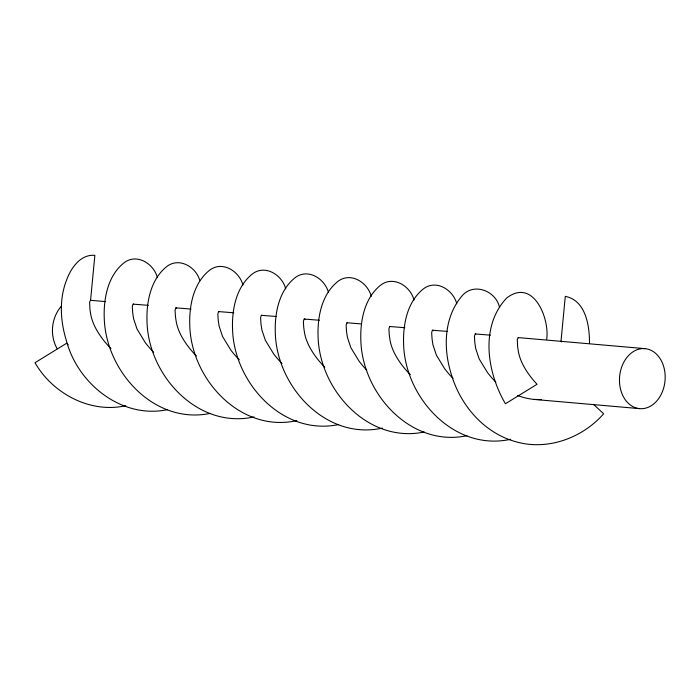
<?xml version="1.0" encoding="UTF-8"?>
<svg xmlns="http://www.w3.org/2000/svg" width="700" height="700" viewBox="0 0 700 700"><rect width="100%" height="100%" fill="white"/><g stroke="black" fill="none" stroke-linecap="round" stroke-linejoin="round"><path stroke-width="1.05" d="M110.95 348.495L109.384 346.99A63.551 32.165 36.3 0 1 102.559 338.922C97.248 331.826 92.671 323.908 90.869 315.149A63.551 5.836 73.7 0 1 89.906 308.779L89.609 301.971L90.562 300.3L94.868 255.334C80.797 254.1 71.321 267.496 66.911 279.186C59.001 298.716 60.217 320.793 66.377 340.62C77.691 383.819 121.931 419.352 167.606 409.623M61.206 306.355C51.266 317.852 49.621 335.562 57.155 348.749M148.295 305.331L132.991 304.124L132.3 306.661L132.676 312.506A63.551 5.836 73.7 0 0 133.639 318.876L137.051 329.114L145.32 342.65A63.551 32.165 36.3 0 0 152.145 350.717L153.72 352.223M191.065 309.059L175.761 307.851L175.07 310.389L175.438 316.234A63.551 5.836 73.7 0 0 176.4 322.604C178.202 331.371 182.779 339.29 188.09 346.386A63.551 32.165 36.3 0 0 194.915 354.445L196.481 355.959M233.826 312.795L218.523 311.579L217.831 314.116L218.207 319.961A63.551 5.836 73.7 0 0 219.17 326.331L222.582 336.569L230.851 350.114A63.551 32.165 36.3 0 0 237.685 358.172L239.251 359.686M276.596 316.523L261.293 315.306L260.601 317.844L260.969 323.697A63.551 5.836 73.7 0 0 261.931 330.067L265.344 340.296L273.621 353.841A63.551 32.165 36.3 0 0 280.446 361.909L282.021 363.414M319.366 320.25L304.062 319.043L303.371 321.571L303.739 327.425A63.551 5.836 73.7 0 0 304.701 333.795C306.504 342.554 311.08 350.473 316.391 357.569A63.551 32.165 36.3 0 0 323.216 365.636L324.783 367.141M361.06 323.89L346.824 322.77L346.132 325.308L346.5 331.152A63.551 5.836 73.7 0 0 347.463 337.523L350.884 347.76L359.152 361.296A63.551 32.165 36.3 0 0 365.977 369.364L366.765 370.116M404.898 327.705L389.594 326.498L388.902 329.035L389.27 334.88A63.551 5.836 73.7 0 0 390.233 341.25C392.035 350.017 396.611 357.936 401.922 365.033A63.551 32.165 36.3 0 0 408.748 373.091L410.314 374.605M447.659 331.441L432.355 330.225L431.664 332.762L432.04 338.608A63.551 5.836 73.7 0 0 433.002 344.977L436.415 355.215L444.684 368.76A63.551 32.165 36.3 0 0 451.509 376.819L453.084 378.332M490.429 335.169L475.125 333.953L474.434 336.49L474.801 342.344A63.551 5.836 73.7 0 0 475.764 348.714L479.176 358.942L487.454 372.488A63.551 32.165 36.3 0 0 494.279 380.555L495.845 382.06M645.19 348.661A30.117 22.794 -85 0 0 621.241 391.624A30.117 22.794 -85 0 0 660.529 395.631A30.117 22.794 -85 0 0 645.19 348.661L518.227 337.592L517.274 339.264L517.571 346.071A63.551 5.836 73.7 0 0 518.534 352.441C520.336 361.2 524.913 369.119 530.224 376.215A63.551 32.165 36.3 0 0 537.049 384.283L505.426 403.751C487.06 372.514 479.736 326.541 506.704 297.99C533.102 277.646 549.684 317.966 546.718 339.203M125.755 405.72C90.204 413.674 52.745 393.601 35 362.731L66.614 343.262L68.189 344.767M210.376 413.359C154.184 425.127 105.586 371.254 104.239 317.852C103.513 298.007 108.062 274.881 124.749 262.246C137.567 253.304 153.93 264.101 157.43 277.664M254.056 416.902C197.627 429.433 148.295 375.322 147.009 321.58C146.274 301.735 150.824 278.609 167.519 265.974C179.812 257.364 195.912 267.094 199.71 280.184M296.826 420.63C240.389 433.169 191.065 379.05 189.77 325.308C189.044 305.463 193.594 282.336 210.28 269.701C223.107 260.767 239.461 271.556 242.961 285.119M338.669 424.541C282.485 436.319 233.879 382.445 232.54 329.035C231.805 309.19 236.355 286.072 253.05 273.438C265.869 264.495 282.223 275.284 285.731 288.846M382.358 428.094C325.92 440.624 276.596 386.505 275.301 332.762C274.575 312.918 279.125 289.8 295.811 277.165C308.639 268.223 324.993 279.02 328.493 292.574M424.209 432.005C368.016 443.774 319.41 389.9 318.071 336.499C317.336 316.654 321.886 293.527 338.581 280.892C351.4 271.95 367.762 282.748 371.262 296.31M466.97 435.733C410.786 447.501 362.18 393.636 360.832 340.226C360.106 320.381 364.656 297.255 381.351 284.62C394.17 275.678 410.524 286.475 414.033 300.037M510.659 439.276C454.221 451.815 404.898 397.696 403.602 343.954C402.876 324.109 407.426 300.983 424.113 288.348C436.94 279.414 453.294 290.203 456.794 303.765M541.433 399.613L533.872 399.411A63.551 58.844 -0.9 0 1 522.751 397.259L517.545 395.526M90.562 300.3L105.534 301.604M533.872 399.411L639.45 408.616M593.495 404.311L603.645 413.779C582.531 437.946 547.75 450.748 516.355 441.884C484.251 433.3 460.381 405.44 451.273 374.185C443.275 348.906 443.704 318.325 461.142 296.975C472.491 281.75 495.889 290.316 499.564 307.493M589.488 342.93C589.584 325.605 585.69 300.326 565.294 296.354L560.989 341.32A63.551 6.177 -62.8 0 1 561.496 341.941M518.227 337.592A63.551 6.177 -62.8 0 1 518.534 337.803M304.395 318.946A63.551 6.177 -62.8 0 1 304.902 319.567M347.156 322.674A63.551 6.177 -62.8 0 1 347.463 322.884M432.696 330.129A63.551 6.177 -62.8 0 1 433.204 330.759M389.926 326.401A63.551 6.177 -62.8 0 1 390.233 326.611M176.094 307.755A63.551 6.177 -62.8 0 1 176.601 308.385M261.625 315.219A63.551 6.177 -62.8 0 1 261.931 315.429M133.332 304.027A63.551 6.177 -62.8 0 1 133.639 304.238M218.864 311.483A63.551 6.177 -62.8 0 1 219.17 311.701M475.457 333.865A63.551 6.177 -62.8 0 1 475.764 334.075"/></g></svg>
